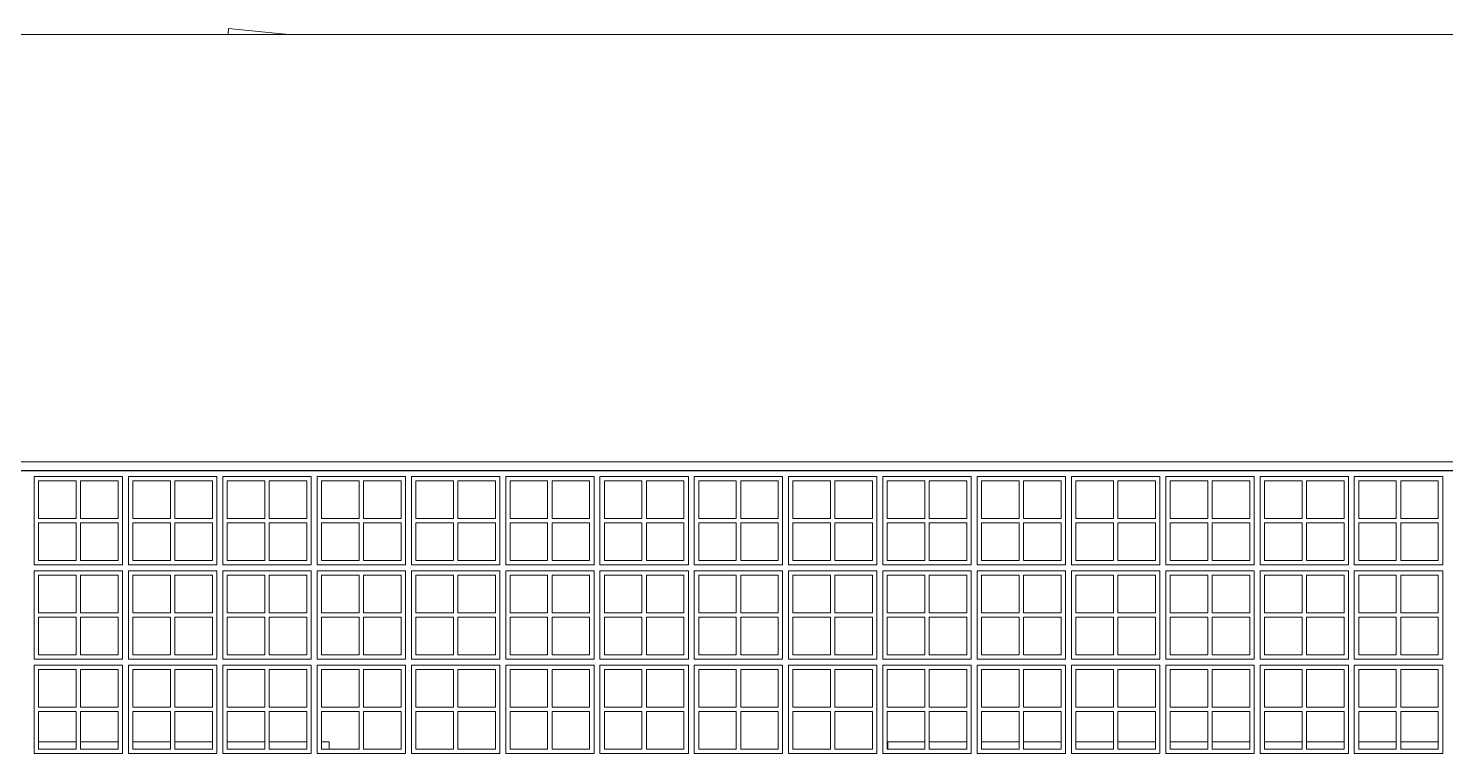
# Model space of a CAD drawing. Header units: metres. Extents: x -67.2 to -32.8, y -0.2 to 5.
# Drawn here: x -47.695 to -42.885, y 2.26 to 4.72 of the extents above; entities that cross this region are included whole.
import ezdxf

# ---------------------------------------------------------------- set-up
doc = ezdxf.new("R2010")
doc.units = ezdxf.units.M
doc.header["$MEASUREMENT"] = 0
for name, color, linetype, lineweight in [('Janelas Archicad_Caneta_No__241', 7, 'Continuous', 13), ('Janelas Archicad_Caneta_No__3', 7, 'Continuous', 25), ('Janelas Archicad_Caneta_No__43', 44, 'Continuous', 0), ('PAREDE CONSTRUIR_Caneta_No__241', 7, 'Continuous', 13)]:
    doc.layers.add(name, color=color, linetype=linetype, lineweight=lineweight)
doc.layers.add('LAJES.EST_Caneta_No__16', color=7, linetype='Continuous', lineweight=0, true_color=0xc9c9c9)

msp = doc.modelspace()

# ---------------------------------------------------------------- linework, layer by layer
at = {"layer": 'Janelas Archicad_Caneta_No__241', "color": 7, "linetype": 'Continuous', "lineweight": 13}
for p, q in [((-47.6601, 2.3), (-47.5326, 2.3)), ((-47.5176, 2.3), (-47.3901, 2.3)), ((-47.3401, 2.3), (-47.2126, 2.3)), ((-47.1976, 2.3), (-47.0701, 2.3)), ((-47.0201, 2.3), (-46.8926, 2.3)), ((-46.8776, 2.3), (-46.7501, 2.3)), ((-46.7001, 2.3), (-46.6742, 2.3)), ((-46.6742, 2.3), (-46.6742, 2.275)), ((-44.7783, 2.275), (-44.7783, 2.3)), ((-44.7783, 2.3), (-44.6526, 2.3)), ((-44.6376, 2.3), (-44.5101, 2.3)), ((-44.4601, 2.3), (-44.3326, 2.3)), ((-44.3176, 2.3), (-44.1901, 2.3)), ((-44.1401, 2.3), (-44.0126, 2.3)), ((-43.9976, 2.3), (-43.8701, 2.3)), ((-43.8201, 2.3), (-43.6926, 2.3)), ((-43.6776, 2.3), (-43.5501, 2.3)), ((-43.5001, 2.3), (-43.3726, 2.3)), ((-43.3576, 2.3), (-43.2301, 2.3)), ((-43.1801, 2.3), (-43.0526, 2.3)), ((-43.0376, 2.3), (-42.9101, 2.3))]:
    msp.add_line(p, q, dxfattribs=at)
at = {"layer": 'Janelas Archicad_Caneta_No__3', "color": 7, "linetype": 'Continuous', "lineweight": 25}
msp.add_line((-52.4951, 3.22), (-39.6751, 3.22), dxfattribs=at)
at = {"layer": 'Janelas Archicad_Caneta_No__43', "color": 44, "linetype": 'Continuous', "lineweight": 0}
for p, q in [((-47.6751, 2.9), (-47.6751, 3.2)), ((-47.6751, 3.2), (-47.3751, 3.2)), ((-47.5326, 3.185), (-47.6601, 3.185)), ((-47.6601, 3.185), (-47.6601, 3.0575)), ((-47.5326, 3.0575), (-47.5326, 3.185)), ((-47.3901, 3.185), (-47.5176, 3.185)), ((-47.5176, 3.185), (-47.5176, 3.0575)), ((-47.3901, 3.0575), (-47.3901, 3.185)), ((-47.3751, 3.2), (-47.3751, 2.9)), ((-47.3551, 2.9), (-47.3551, 3.2)), ((-47.3551, 3.2), (-47.0551, 3.2)), ((-47.2126, 3.185), (-47.3401, 3.185)), ((-47.3401, 3.185), (-47.3401, 3.0575)), ((-47.2126, 3.0575), (-47.2126, 3.185)), ((-47.0701, 3.185), (-47.1976, 3.185)), ((-47.1976, 3.185), (-47.1976, 3.0575)), ((-47.0701, 3.0575), (-47.0701, 3.185)), ((-47.0551, 3.2), (-47.0551, 2.9)), ((-47.0351, 2.9), (-47.0351, 3.2)), ((-47.0351, 3.2), (-46.7351, 3.2)), ((-46.8926, 3.185), (-47.0201, 3.185)), ((-47.0201, 3.185), (-47.0201, 3.0575)), ((-46.8926, 3.0575), (-46.8926, 3.185)), ((-46.7501, 3.185), (-46.8776, 3.185)), ((-46.8776, 3.185), (-46.8776, 3.0575)), ((-46.7501, 3.0575), (-46.7501, 3.185)), ((-46.7351, 3.2), (-46.7351, 2.9)), ((-46.7151, 2.9), (-46.7151, 3.2)), ((-46.7151, 3.2), (-46.4151, 3.2)), ((-46.5726, 3.185), (-46.7001, 3.185)), ((-46.7001, 3.185), (-46.7001, 3.0575)), ((-46.5726, 3.0575), (-46.5726, 3.185)), ((-46.4301, 3.185), (-46.5576, 3.185)), ((-46.5576, 3.185), (-46.5576, 3.0575)), ((-46.4301, 3.0575), (-46.4301, 3.185)), ((-46.4151, 3.2), (-46.4151, 2.9)), ((-46.3951, 2.9), (-46.3951, 3.2)), ((-46.3951, 3.2), (-46.0951, 3.2)), ((-46.2526, 3.185), (-46.3801, 3.185)), ((-46.3801, 3.185), (-46.3801, 3.0575)), ((-46.2526, 3.0575), (-46.2526, 3.185)), ((-46.1101, 3.185), (-46.2376, 3.185)), ((-46.2376, 3.185), (-46.2376, 3.0575)), ((-46.1101, 3.0575), (-46.1101, 3.185)), ((-46.0951, 3.2), (-46.0951, 2.9)), ((-46.0751, 2.9), (-46.0751, 3.2)), ((-46.0751, 3.2), (-45.7751, 3.2)), ((-45.9326, 3.185), (-46.0601, 3.185)), ((-46.0601, 3.185), (-46.0601, 3.0575)), ((-45.9326, 3.0575), (-45.9326, 3.185)), ((-45.7901, 3.185), (-45.9176, 3.185)), ((-45.9176, 3.185), (-45.9176, 3.0575)), ((-45.7901, 3.0575), (-45.7901, 3.185)), ((-45.7751, 3.2), (-45.7751, 2.9)), ((-45.7551, 2.9), (-45.7551, 3.2)), ((-45.7551, 3.2), (-45.4551, 3.2)), ((-45.6126, 3.185), (-45.7401, 3.185)), ((-45.7401, 3.185), (-45.7401, 3.0575)), ((-45.6126, 3.0575), (-45.6126, 3.185)), ((-45.4701, 3.185), (-45.5976, 3.185)), ((-45.5976, 3.185), (-45.5976, 3.0575)), ((-45.4701, 3.0575), (-45.4701, 3.185)), ((-45.4551, 3.2), (-45.4551, 2.9)), ((-45.4351, 2.9), (-45.4351, 3.2)), ((-45.4351, 3.2), (-45.1351, 3.2)), ((-45.2926, 3.185), (-45.4201, 3.185)), ((-45.4201, 3.185), (-45.4201, 3.0575)), ((-45.2926, 3.0575), (-45.2926, 3.185)), ((-45.1501, 3.185), (-45.2776, 3.185)), ((-45.2776, 3.185), (-45.2776, 3.0575)), ((-45.1501, 3.0575), (-45.1501, 3.185)), ((-45.1351, 3.2), (-45.1351, 2.9)), ((-45.1151, 2.9), (-45.1151, 3.2)), ((-45.1151, 3.2), (-44.8151, 3.2)), ((-44.9726, 3.185), (-45.1001, 3.185)), ((-45.1001, 3.185), (-45.1001, 3.0575)), ((-44.9726, 3.0575), (-44.9726, 3.185)), ((-44.8301, 3.185), (-44.9576, 3.185)), ((-44.9576, 3.185), (-44.9576, 3.0575)), ((-44.8301, 3.0575), (-44.8301, 3.185)), ((-44.8151, 3.2), (-44.8151, 2.9)), ((-44.7951, 2.9), (-44.7951, 3.2)), ((-44.7951, 3.2), (-44.4951, 3.2)), ((-44.6526, 3.185), (-44.7801, 3.185)), ((-44.7801, 3.185), (-44.7801, 3.0575)), ((-44.6526, 3.0575), (-44.6526, 3.185)), ((-44.5101, 3.185), (-44.6376, 3.185)), ((-44.6376, 3.185), (-44.6376, 3.0575)), ((-44.5101, 3.0575), (-44.5101, 3.185)), ((-44.4951, 3.2), (-44.4951, 2.9)), ((-44.4751, 2.9), (-44.4751, 3.2)), ((-44.4751, 3.2), (-44.1751, 3.2)), ((-44.3326, 3.185), (-44.4601, 3.185)), ((-44.4601, 3.185), (-44.4601, 3.0575)), ((-44.3326, 3.0575), (-44.3326, 3.185)), ((-44.1901, 3.185), (-44.3176, 3.185)), ((-44.3176, 3.185), (-44.3176, 3.0575)), ((-44.1901, 3.0575), (-44.1901, 3.185)), ((-44.1751, 3.2), (-44.1751, 2.9)), ((-44.1551, 2.9), (-44.1551, 3.2)), ((-44.1551, 3.2), (-43.8551, 3.2)), ((-44.0126, 3.185), (-44.1401, 3.185)), ((-44.1401, 3.185), (-44.1401, 3.0575)), ((-44.0126, 3.0575), (-44.0126, 3.185)), ((-43.8701, 3.185), (-43.9976, 3.185)), ((-43.9976, 3.185), (-43.9976, 3.0575)), ((-43.8701, 3.0575), (-43.8701, 3.185)), ((-43.8551, 3.2), (-43.8551, 2.9)), ((-43.8351, 2.9), (-43.8351, 3.2)), ((-43.8351, 3.2), (-43.5351, 3.2)), ((-43.6926, 3.185), (-43.8201, 3.185)), ((-43.8201, 3.185), (-43.8201, 3.0575)), ((-43.6926, 3.0575), (-43.6926, 3.185)), ((-43.5501, 3.185), (-43.6776, 3.185)), ((-43.6776, 3.185), (-43.6776, 3.0575)), ((-43.5501, 3.0575), (-43.5501, 3.185)), ((-43.5351, 3.2), (-43.5351, 2.9)), ((-43.5151, 2.9), (-43.5151, 3.2)), ((-43.5151, 3.2), (-43.2151, 3.2)), ((-43.3726, 3.185), (-43.5001, 3.185)), ((-43.5001, 3.185), (-43.5001, 3.0575)), ((-43.3726, 3.0575), (-43.3726, 3.185)), ((-43.2301, 3.185), (-43.3576, 3.185)), ((-43.3576, 3.185), (-43.3576, 3.0575)), ((-43.2301, 3.0575), (-43.2301, 3.185)), ((-43.2151, 3.2), (-43.2151, 2.9)), ((-43.1951, 2.9), (-43.1951, 3.2)), ((-43.1951, 3.2), (-42.8951, 3.2)), ((-43.0526, 3.185), (-43.1801, 3.185)), ((-43.1801, 3.185), (-43.1801, 3.0575)), ((-43.0526, 3.0575), (-43.0526, 3.185)), ((-42.9101, 3.185), (-43.0376, 3.185)), ((-43.0376, 3.185), (-43.0376, 3.0575)), ((-42.9101, 3.0575), (-42.9101, 3.185)), ((-42.8951, 3.2), (-42.8951, 2.9)), ((-47.6601, 3.0575), (-47.5326, 3.0575)), ((-47.5326, 3.0425), (-47.6601, 3.0425)), ((-47.6601, 3.0425), (-47.6601, 2.915)), ((-47.5326, 2.915), (-47.5326, 3.0425)), ((-47.5176, 3.0575), (-47.3901, 3.0575)), ((-47.3901, 3.0425), (-47.5176, 3.0425)), ((-47.5176, 3.0425), (-47.5176, 2.915)), ((-47.3901, 2.915), (-47.3901, 3.0425)), ((-47.3401, 3.0575), (-47.2126, 3.0575)), ((-47.2126, 3.0425), (-47.3401, 3.0425)), ((-47.3401, 3.0425), (-47.3401, 2.915)), ((-47.2126, 2.915), (-47.2126, 3.0425)), ((-47.1976, 3.0575), (-47.0701, 3.0575)), ((-47.0701, 3.0425), (-47.1976, 3.0425)), ((-47.1976, 3.0425), (-47.1976, 2.915)), ((-47.0701, 2.915), (-47.0701, 3.0425)), ((-47.0201, 3.0575), (-46.8926, 3.0575)), ((-46.8926, 3.0425), (-47.0201, 3.0425)), ((-47.0201, 3.0425), (-47.0201, 2.915)), ((-46.8926, 2.915), (-46.8926, 3.0425)), ((-46.8776, 3.0575), (-46.7501, 3.0575)), ((-46.7501, 3.0425), (-46.8776, 3.0425)), ((-46.8776, 3.0425), (-46.8776, 2.915)), ((-46.7501, 2.915), (-46.7501, 3.0425)), ((-46.7001, 3.0575), (-46.5726, 3.0575)), ((-46.5726, 3.0425), (-46.7001, 3.0425)), ((-46.7001, 3.0425), (-46.7001, 2.915)), ((-46.5726, 2.915), (-46.5726, 3.0425)), ((-46.5576, 3.0575), (-46.4301, 3.0575)), ((-46.4301, 3.0425), (-46.5576, 3.0425)), ((-46.5576, 3.0425), (-46.5576, 2.915)), ((-46.4301, 2.915), (-46.4301, 3.0425)), ((-46.3801, 3.0575), (-46.2526, 3.0575)), ((-46.2526, 3.0425), (-46.3801, 3.0425)), ((-46.3801, 3.0425), (-46.3801, 2.915)), ((-46.2526, 2.915), (-46.2526, 3.0425)), ((-46.2376, 3.0575), (-46.1101, 3.0575)), ((-46.1101, 3.0425), (-46.2376, 3.0425)), ((-46.2376, 3.0425), (-46.2376, 2.915)), ((-46.1101, 2.915), (-46.1101, 3.0425)), ((-46.0601, 3.0575), (-45.9326, 3.0575)), ((-45.9326, 3.0425), (-46.0601, 3.0425)), ((-46.0601, 3.0425), (-46.0601, 2.915)), ((-45.9326, 2.915), (-45.9326, 3.0425)), ((-45.9176, 3.0575), (-45.7901, 3.0575)), ((-45.7901, 3.0425), (-45.9176, 3.0425)), ((-45.9176, 3.0425), (-45.9176, 2.915)), ((-45.7901, 2.915), (-45.7901, 3.0425)), ((-45.7401, 3.0575), (-45.6126, 3.0575)), ((-45.6126, 3.0425), (-45.7401, 3.0425)), ((-45.7401, 3.0425), (-45.7401, 2.915)), ((-45.6126, 2.915), (-45.6126, 3.0425)), ((-45.5976, 3.0575), (-45.4701, 3.0575)), ((-45.4701, 3.0425), (-45.5976, 3.0425)), ((-45.5976, 3.0425), (-45.5976, 2.915)), ((-45.4701, 2.915), (-45.4701, 3.0425)), ((-45.4201, 3.0575), (-45.2926, 3.0575)), ((-45.2926, 3.0425), (-45.4201, 3.0425)), ((-45.4201, 3.0425), (-45.4201, 2.915)), ((-45.2926, 2.915), (-45.2926, 3.0425)), ((-45.2776, 3.0575), (-45.1501, 3.0575)), ((-45.1501, 3.0425), (-45.2776, 3.0425)), ((-45.2776, 3.0425), (-45.2776, 2.915)), ((-45.1501, 2.915), (-45.1501, 3.0425)), ((-45.1001, 3.0575), (-44.9726, 3.0575)), ((-44.9726, 3.0425), (-45.1001, 3.0425)), ((-45.1001, 3.0425), (-45.1001, 2.915)), ((-44.9726, 2.915), (-44.9726, 3.0425)), ((-44.9576, 3.0575), (-44.8301, 3.0575)), ((-44.8301, 3.0425), (-44.9576, 3.0425)), ((-44.9576, 3.0425), (-44.9576, 2.915)), ((-44.8301, 2.915), (-44.8301, 3.0425)), ((-44.7801, 3.0575), (-44.6526, 3.0575)), ((-44.6526, 3.0425), (-44.7801, 3.0425)), ((-44.7801, 3.0425), (-44.7801, 2.915)), ((-44.6526, 2.915), (-44.6526, 3.0425)), ((-44.6376, 3.0575), (-44.5101, 3.0575)), ((-44.5101, 3.0425), (-44.6376, 3.0425)), ((-44.6376, 3.0425), (-44.6376, 2.915)), ((-44.5101, 2.915), (-44.5101, 3.0425)), ((-44.4601, 3.0575), (-44.3326, 3.0575)), ((-44.3326, 3.0425), (-44.4601, 3.0425)), ((-44.4601, 3.0425), (-44.4601, 2.915)), ((-44.3326, 2.915), (-44.3326, 3.0425)), ((-44.3176, 3.0575), (-44.1901, 3.0575)), ((-44.1901, 3.0425), (-44.3176, 3.0425)), ((-44.3176, 3.0425), (-44.3176, 2.915)), ((-44.1901, 2.915), (-44.1901, 3.0425)), ((-44.1401, 3.0575), (-44.0126, 3.0575)), ((-44.0126, 3.0425), (-44.1401, 3.0425)), ((-44.1401, 3.0425), (-44.1401, 2.915)), ((-44.0126, 2.915), (-44.0126, 3.0425)), ((-43.9976, 3.0575), (-43.8701, 3.0575)), ((-43.8701, 3.0425), (-43.9976, 3.0425)), ((-43.9976, 3.0425), (-43.9976, 2.915)), ((-43.8701, 2.915), (-43.8701, 3.0425)), ((-43.8201, 3.0575), (-43.6926, 3.0575)), ((-43.6926, 3.0425), (-43.8201, 3.0425)), ((-43.8201, 3.0425), (-43.8201, 2.915)), ((-43.6926, 2.915), (-43.6926, 3.0425)), ((-43.6776, 3.0575), (-43.5501, 3.0575)), ((-43.5501, 3.0425), (-43.6776, 3.0425)), ((-43.6776, 3.0425), (-43.6776, 2.915)), ((-43.5501, 2.915), (-43.5501, 3.0425)), ((-43.5001, 3.0575), (-43.3726, 3.0575)), ((-43.3726, 3.0425), (-43.5001, 3.0425)), ((-43.5001, 3.0425), (-43.5001, 2.915)), ((-43.3726, 2.915), (-43.3726, 3.0425)), ((-43.3576, 3.0575), (-43.2301, 3.0575)), ((-43.2301, 3.0425), (-43.3576, 3.0425)), ((-43.3576, 3.0425), (-43.3576, 2.915)), ((-43.2301, 2.915), (-43.2301, 3.0425)), ((-43.1801, 3.0575), (-43.0526, 3.0575)), ((-43.0526, 3.0425), (-43.1801, 3.0425)), ((-43.1801, 3.0425), (-43.1801, 2.915)), ((-43.0526, 2.915), (-43.0526, 3.0425)), ((-43.0376, 3.0575), (-42.9101, 3.0575)), ((-42.9101, 3.0425), (-43.0376, 3.0425)), ((-43.0376, 3.0425), (-43.0376, 2.915)), ((-42.9101, 2.915), (-42.9101, 3.0425)), ((-47.3751, 2.9), (-47.6751, 2.9)), ((-47.6601, 2.915), (-47.5326, 2.915)), ((-47.5176, 2.915), (-47.3901, 2.915)), ((-47.0551, 2.9), (-47.3551, 2.9)), ((-47.3401, 2.915), (-47.2126, 2.915)), ((-47.1976, 2.915), (-47.0701, 2.915)), ((-46.7351, 2.9), (-47.0351, 2.9)), ((-47.0201, 2.915), (-46.8926, 2.915)), ((-46.8776, 2.915), (-46.7501, 2.915)), ((-46.4151, 2.9), (-46.7151, 2.9)), ((-46.7001, 2.915), (-46.5726, 2.915)), ((-46.5576, 2.915), (-46.4301, 2.915)), ((-46.0951, 2.9), (-46.3951, 2.9)), ((-46.3801, 2.915), (-46.2526, 2.915)), ((-46.2376, 2.915), (-46.1101, 2.915)), ((-45.7751, 2.9), (-46.0751, 2.9)), ((-46.0601, 2.915), (-45.9326, 2.915)), ((-45.9176, 2.915), (-45.7901, 2.915)), ((-45.4551, 2.9), (-45.7551, 2.9)), ((-45.7401, 2.915), (-45.6126, 2.915)), ((-45.5976, 2.915), (-45.4701, 2.915)), ((-45.1351, 2.9), (-45.4351, 2.9)), ((-45.4201, 2.915), (-45.2926, 2.915)), ((-45.2776, 2.915), (-45.1501, 2.915)), ((-44.8151, 2.9), (-45.1151, 2.9)), ((-45.1001, 2.915), (-44.9726, 2.915)), ((-44.9576, 2.915), (-44.8301, 2.915)), ((-44.4951, 2.9), (-44.7951, 2.9)), ((-44.7801, 2.915), (-44.6526, 2.915)), ((-44.6376, 2.915), (-44.5101, 2.915)), ((-44.1751, 2.9), (-44.4751, 2.9)), ((-44.4601, 2.915), (-44.3326, 2.915)), ((-44.3176, 2.915), (-44.1901, 2.915)), ((-43.8551, 2.9), (-44.1551, 2.9)), ((-44.1401, 2.915), (-44.0126, 2.915)), ((-43.9976, 2.915), (-43.8701, 2.915)), ((-43.5351, 2.9), (-43.8351, 2.9)), ((-43.8201, 2.915), (-43.6926, 2.915)), ((-43.6776, 2.915), (-43.5501, 2.915)), ((-43.2151, 2.9), (-43.5151, 2.9)), ((-43.5001, 2.915), (-43.3726, 2.915)), ((-43.3576, 2.915), (-43.2301, 2.915)), ((-42.8951, 2.9), (-43.1951, 2.9)), ((-43.1801, 2.915), (-43.0526, 2.915)), ((-43.0376, 2.915), (-42.9101, 2.915)), ((-47.6751, 2.58), (-47.6751, 2.88)), ((-47.6751, 2.88), (-47.3751, 2.88)), ((-47.5326, 2.865), (-47.6601, 2.865)), ((-47.6601, 2.865), (-47.6601, 2.7375)), ((-47.5326, 2.7375), (-47.5326, 2.865)), ((-47.3901, 2.865), (-47.5176, 2.865)), ((-47.5176, 2.865), (-47.5176, 2.7375)), ((-47.3901, 2.7375), (-47.3901, 2.865)), ((-47.3751, 2.88), (-47.3751, 2.58)), ((-47.3551, 2.58), (-47.3551, 2.88)), ((-47.3551, 2.88), (-47.0551, 2.88)), ((-47.2126, 2.865), (-47.3401, 2.865)), ((-47.3401, 2.865), (-47.3401, 2.7375)), ((-47.2126, 2.7375), (-47.2126, 2.865)), ((-47.0701, 2.865), (-47.1976, 2.865)), ((-47.1976, 2.865), (-47.1976, 2.7375)), ((-47.0701, 2.7375), (-47.0701, 2.865)), ((-47.0551, 2.88), (-47.0551, 2.58)), ((-47.0351, 2.58), (-47.0351, 2.88)), ((-47.0351, 2.88), (-46.7351, 2.88)), ((-46.8926, 2.865), (-47.0201, 2.865)), ((-47.0201, 2.865), (-47.0201, 2.7375)), ((-46.8926, 2.7375), (-46.8926, 2.865)), ((-46.7501, 2.865), (-46.8776, 2.865)), ((-46.8776, 2.865), (-46.8776, 2.7375)), ((-46.7501, 2.7375), (-46.7501, 2.865)), ((-46.7351, 2.88), (-46.7351, 2.58)), ((-46.7151, 2.58), (-46.7151, 2.88)), ((-46.7151, 2.88), (-46.4151, 2.88)), ((-46.5726, 2.865), (-46.7001, 2.865)), ((-46.7001, 2.865), (-46.7001, 2.7375)), ((-46.5726, 2.7375), (-46.5726, 2.865)), ((-46.4301, 2.865), (-46.5576, 2.865)), ((-46.5576, 2.865), (-46.5576, 2.7375)), ((-46.4301, 2.7375), (-46.4301, 2.865)), ((-46.4151, 2.88), (-46.4151, 2.58)), ((-46.3951, 2.58), (-46.3951, 2.88)), ((-46.3951, 2.88), (-46.0951, 2.88)), ((-46.2526, 2.865), (-46.3801, 2.865)), ((-46.3801, 2.865), (-46.3801, 2.7375)), ((-46.2526, 2.7375), (-46.2526, 2.865)), ((-46.1101, 2.865), (-46.2376, 2.865)), ((-46.2376, 2.865), (-46.2376, 2.7375)), ((-46.1101, 2.7375), (-46.1101, 2.865)), ((-46.0951, 2.88), (-46.0951, 2.58)), ((-46.0751, 2.58), (-46.0751, 2.88)), ((-46.0751, 2.88), (-45.7751, 2.88)), ((-45.9326, 2.865), (-46.0601, 2.865)), ((-46.0601, 2.865), (-46.0601, 2.7375)), ((-45.9326, 2.7375), (-45.9326, 2.865)), ((-45.7901, 2.865), (-45.9176, 2.865)), ((-45.9176, 2.865), (-45.9176, 2.7375)), ((-45.7901, 2.7375), (-45.7901, 2.865)), ((-45.7751, 2.88), (-45.7751, 2.58)), ((-45.7551, 2.58), (-45.7551, 2.88)), ((-45.7551, 2.88), (-45.4551, 2.88)), ((-45.6126, 2.865), (-45.7401, 2.865)), ((-45.7401, 2.865), (-45.7401, 2.7375)), ((-45.6126, 2.7375), (-45.6126, 2.865)), ((-45.4701, 2.865), (-45.5976, 2.865)), ((-45.5976, 2.865), (-45.5976, 2.7375)), ((-45.4701, 2.7375), (-45.4701, 2.865)), ((-45.4551, 2.88), (-45.4551, 2.58)), ((-45.4351, 2.58), (-45.4351, 2.88)), ((-45.4351, 2.88), (-45.1351, 2.88)), ((-45.2926, 2.865), (-45.4201, 2.865)), ((-45.4201, 2.865), (-45.4201, 2.7375)), ((-45.2926, 2.7375), (-45.2926, 2.865)), ((-45.1501, 2.865), (-45.2776, 2.865)), ((-45.2776, 2.865), (-45.2776, 2.7375)), ((-45.1501, 2.7375), (-45.1501, 2.865)), ((-45.1351, 2.88), (-45.1351, 2.58)), ((-45.1151, 2.58), (-45.1151, 2.88)), ((-45.1151, 2.88), (-44.8151, 2.88)), ((-44.9726, 2.865), (-45.1001, 2.865)), ((-45.1001, 2.865), (-45.1001, 2.7375)), ((-44.9726, 2.7375), (-44.9726, 2.865)), ((-44.8301, 2.865), (-44.9576, 2.865)), ((-44.9576, 2.865), (-44.9576, 2.7375)), ((-44.8301, 2.7375), (-44.8301, 2.865)), ((-44.8151, 2.88), (-44.8151, 2.58)), ((-44.7951, 2.58), (-44.7951, 2.88)), ((-44.7951, 2.88), (-44.4951, 2.88)), ((-44.6526, 2.865), (-44.7801, 2.865)), ((-44.7801, 2.865), (-44.7801, 2.7375)), ((-44.6526, 2.7375), (-44.6526, 2.865)), ((-44.5101, 2.865), (-44.6376, 2.865)), ((-44.6376, 2.865), (-44.6376, 2.7375)), ((-44.5101, 2.7375), (-44.5101, 2.865)), ((-44.4951, 2.88), (-44.4951, 2.58)), ((-44.4751, 2.58), (-44.4751, 2.88)), ((-44.4751, 2.88), (-44.1751, 2.88)), ((-44.3326, 2.865), (-44.4601, 2.865)), ((-44.4601, 2.865), (-44.4601, 2.7375)), ((-44.3326, 2.7375), (-44.3326, 2.865)), ((-44.1901, 2.865), (-44.3176, 2.865)), ((-44.3176, 2.865), (-44.3176, 2.7375)), ((-44.1901, 2.7375), (-44.1901, 2.865)), ((-44.1751, 2.88), (-44.1751, 2.58)), ((-44.1551, 2.58), (-44.1551, 2.88)), ((-44.1551, 2.88), (-43.8551, 2.88)), ((-44.0126, 2.865), (-44.1401, 2.865)), ((-44.1401, 2.865), (-44.1401, 2.7375)), ((-44.0126, 2.7375), (-44.0126, 2.865)), ((-43.8701, 2.865), (-43.9976, 2.865)), ((-43.9976, 2.865), (-43.9976, 2.7375)), ((-43.8701, 2.7375), (-43.8701, 2.865)), ((-43.8551, 2.88), (-43.8551, 2.58)), ((-43.8351, 2.58), (-43.8351, 2.88)), ((-43.8351, 2.88), (-43.5351, 2.88)), ((-43.6926, 2.865), (-43.8201, 2.865)), ((-43.8201, 2.865), (-43.8201, 2.7375)), ((-43.6926, 2.7375), (-43.6926, 2.865)), ((-43.5501, 2.865), (-43.6776, 2.865)), ((-43.6776, 2.865), (-43.6776, 2.7375)), ((-43.5501, 2.7375), (-43.5501, 2.865)), ((-43.5351, 2.88), (-43.5351, 2.58)), ((-43.5151, 2.58), (-43.5151, 2.88)), ((-43.5151, 2.88), (-43.2151, 2.88)), ((-43.3726, 2.865), (-43.5001, 2.865)), ((-43.5001, 2.865), (-43.5001, 2.7375)), ((-43.3726, 2.7375), (-43.3726, 2.865)), ((-43.2301, 2.865), (-43.3576, 2.865)), ((-43.3576, 2.865), (-43.3576, 2.7375)), ((-43.2301, 2.7375), (-43.2301, 2.865)), ((-43.2151, 2.88), (-43.2151, 2.58)), ((-43.1951, 2.58), (-43.1951, 2.88)), ((-43.1951, 2.88), (-42.8951, 2.88)), ((-43.0526, 2.865), (-43.1801, 2.865)), ((-43.1801, 2.865), (-43.1801, 2.7375)), ((-43.0526, 2.7375), (-43.0526, 2.865)), ((-42.9101, 2.865), (-43.0376, 2.865)), ((-43.0376, 2.865), (-43.0376, 2.7375)), ((-42.9101, 2.7375), (-42.9101, 2.865)), ((-42.8951, 2.88), (-42.8951, 2.58)), ((-47.6601, 2.7375), (-47.5326, 2.7375)), ((-47.5326, 2.7225), (-47.6601, 2.7225)), ((-47.6601, 2.7225), (-47.6601, 2.595)), ((-47.5326, 2.595), (-47.5326, 2.7225)), ((-47.5176, 2.7375), (-47.3901, 2.7375)), ((-47.3901, 2.7225), (-47.5176, 2.7225)), ((-47.5176, 2.7225), (-47.5176, 2.595)), ((-47.3901, 2.595), (-47.3901, 2.7225)), ((-47.3401, 2.7375), (-47.2126, 2.7375)), ((-47.2126, 2.7225), (-47.3401, 2.7225)), ((-47.3401, 2.7225), (-47.3401, 2.595)), ((-47.2126, 2.595), (-47.2126, 2.7225)), ((-47.1976, 2.7375), (-47.0701, 2.7375)), ((-47.0701, 2.7225), (-47.1976, 2.7225)), ((-47.1976, 2.7225), (-47.1976, 2.595)), ((-47.0701, 2.595), (-47.0701, 2.7225)), ((-47.0201, 2.7375), (-46.8926, 2.7375)), ((-46.8926, 2.7225), (-47.0201, 2.7225)), ((-47.0201, 2.7225), (-47.0201, 2.595)), ((-46.8926, 2.595), (-46.8926, 2.7225)), ((-46.8776, 2.7375), (-46.7501, 2.7375)), ((-46.7501, 2.7225), (-46.8776, 2.7225)), ((-46.8776, 2.7225), (-46.8776, 2.595)), ((-46.7501, 2.595), (-46.7501, 2.7225)), ((-46.7001, 2.7375), (-46.5726, 2.7375)), ((-46.5726, 2.7225), (-46.7001, 2.7225)), ((-46.7001, 2.7225), (-46.7001, 2.595)), ((-46.5726, 2.595), (-46.5726, 2.7225)), ((-46.5576, 2.7375), (-46.4301, 2.7375)), ((-46.4301, 2.7225), (-46.5576, 2.7225)), ((-46.5576, 2.7225), (-46.5576, 2.595)), ((-46.4301, 2.595), (-46.4301, 2.7225)), ((-46.3801, 2.7375), (-46.2526, 2.7375)), ((-46.2526, 2.7225), (-46.3801, 2.7225)), ((-46.3801, 2.7225), (-46.3801, 2.595)), ((-46.2526, 2.595), (-46.2526, 2.7225)), ((-46.2376, 2.7375), (-46.1101, 2.7375)), ((-46.1101, 2.7225), (-46.2376, 2.7225)), ((-46.2376, 2.7225), (-46.2376, 2.595)), ((-46.1101, 2.595), (-46.1101, 2.7225)), ((-46.0601, 2.7375), (-45.9326, 2.7375)), ((-45.9326, 2.7225), (-46.0601, 2.7225)), ((-46.0601, 2.7225), (-46.0601, 2.595)), ((-45.9326, 2.595), (-45.9326, 2.7225)), ((-45.9176, 2.7375), (-45.7901, 2.7375)), ((-45.7901, 2.7225), (-45.9176, 2.7225)), ((-45.9176, 2.7225), (-45.9176, 2.595)), ((-45.7901, 2.595), (-45.7901, 2.7225)), ((-45.7401, 2.7375), (-45.6126, 2.7375)), ((-45.6126, 2.7225), (-45.7401, 2.7225)), ((-45.7401, 2.7225), (-45.7401, 2.595)), ((-45.6126, 2.595), (-45.6126, 2.7225)), ((-45.5976, 2.7375), (-45.4701, 2.7375)), ((-45.4701, 2.7225), (-45.5976, 2.7225)), ((-45.5976, 2.7225), (-45.5976, 2.595)), ((-45.4701, 2.595), (-45.4701, 2.7225)), ((-45.4201, 2.7375), (-45.2926, 2.7375)), ((-45.2926, 2.7225), (-45.4201, 2.7225)), ((-45.4201, 2.7225), (-45.4201, 2.595)), ((-45.2926, 2.595), (-45.2926, 2.7225)), ((-45.2776, 2.7375), (-45.1501, 2.7375)), ((-45.1501, 2.7225), (-45.2776, 2.7225)), ((-45.2776, 2.7225), (-45.2776, 2.595)), ((-45.1501, 2.595), (-45.1501, 2.7225)), ((-45.1001, 2.7375), (-44.9726, 2.7375)), ((-44.9726, 2.7225), (-45.1001, 2.7225)), ((-45.1001, 2.7225), (-45.1001, 2.595)), ((-44.9726, 2.595), (-44.9726, 2.7225)), ((-44.9576, 2.7375), (-44.8301, 2.7375)), ((-44.8301, 2.7225), (-44.9576, 2.7225)), ((-44.9576, 2.7225), (-44.9576, 2.595)), ((-44.8301, 2.595), (-44.8301, 2.7225)), ((-44.7801, 2.7375), (-44.6526, 2.7375)), ((-44.6526, 2.7225), (-44.7801, 2.7225)), ((-44.7801, 2.7225), (-44.7801, 2.595)), ((-44.6526, 2.595), (-44.6526, 2.7225)), ((-44.6376, 2.7375), (-44.5101, 2.7375)), ((-44.5101, 2.7225), (-44.6376, 2.7225)), ((-44.6376, 2.7225), (-44.6376, 2.595)), ((-44.5101, 2.595), (-44.5101, 2.7225)), ((-44.4601, 2.7375), (-44.3326, 2.7375)), ((-44.3326, 2.7225), (-44.4601, 2.7225)), ((-44.4601, 2.7225), (-44.4601, 2.595)), ((-44.3326, 2.595), (-44.3326, 2.7225)), ((-44.3176, 2.7375), (-44.1901, 2.7375)), ((-44.1901, 2.7225), (-44.3176, 2.7225)), ((-44.3176, 2.7225), (-44.3176, 2.595)), ((-44.1901, 2.595), (-44.1901, 2.7225)), ((-44.1401, 2.7375), (-44.0126, 2.7375)), ((-44.0126, 2.7225), (-44.1401, 2.7225)), ((-44.1401, 2.7225), (-44.1401, 2.595)), ((-44.0126, 2.595), (-44.0126, 2.7225)), ((-43.9976, 2.7375), (-43.8701, 2.7375)), ((-43.8701, 2.7225), (-43.9976, 2.7225)), ((-43.9976, 2.7225), (-43.9976, 2.595)), ((-43.8701, 2.595), (-43.8701, 2.7225)), ((-43.8201, 2.7375), (-43.6926, 2.7375)), ((-43.6926, 2.7225), (-43.8201, 2.7225)), ((-43.8201, 2.7225), (-43.8201, 2.595)), ((-43.6926, 2.595), (-43.6926, 2.7225)), ((-43.6776, 2.7375), (-43.5501, 2.7375)), ((-43.5501, 2.7225), (-43.6776, 2.7225)), ((-43.6776, 2.7225), (-43.6776, 2.595)), ((-43.5501, 2.595), (-43.5501, 2.7225)), ((-43.5001, 2.7375), (-43.3726, 2.7375)), ((-43.3726, 2.7225), (-43.5001, 2.7225)), ((-43.5001, 2.7225), (-43.5001, 2.595)), ((-43.3726, 2.595), (-43.3726, 2.7225)), ((-43.3576, 2.7375), (-43.2301, 2.7375)), ((-43.2301, 2.7225), (-43.3576, 2.7225)), ((-43.3576, 2.7225), (-43.3576, 2.595)), ((-43.2301, 2.595), (-43.2301, 2.7225)), ((-43.1801, 2.7375), (-43.0526, 2.7375)), ((-43.0526, 2.7225), (-43.1801, 2.7225)), ((-43.1801, 2.7225), (-43.1801, 2.595)), ((-43.0526, 2.595), (-43.0526, 2.7225)), ((-43.0376, 2.7375), (-42.9101, 2.7375)), ((-42.9101, 2.7225), (-43.0376, 2.7225)), ((-43.0376, 2.7225), (-43.0376, 2.595)), ((-42.9101, 2.595), (-42.9101, 2.7225)), ((-47.3751, 2.58), (-47.6751, 2.58)), ((-47.6751, 2.26), (-47.6751, 2.56)), ((-47.6751, 2.56), (-47.3751, 2.56)), ((-47.6601, 2.595), (-47.5326, 2.595)), ((-47.5176, 2.595), (-47.3901, 2.595)), ((-47.3751, 2.56), (-47.3751, 2.26)), ((-47.0551, 2.58), (-47.3551, 2.58)), ((-47.3551, 2.26), (-47.3551, 2.56)), ((-47.3551, 2.56), (-47.0551, 2.56)), ((-47.3401, 2.595), (-47.2126, 2.595)), ((-47.1976, 2.595), (-47.0701, 2.595)), ((-47.0551, 2.56), (-47.0551, 2.26)), ((-46.7351, 2.58), (-47.0351, 2.58)), ((-47.0351, 2.26), (-47.0351, 2.56)), ((-47.0351, 2.56), (-46.7351, 2.56)), ((-47.0201, 2.595), (-46.8926, 2.595)), ((-46.8776, 2.595), (-46.7501, 2.595)), ((-46.7351, 2.56), (-46.7351, 2.26)), ((-46.4151, 2.58), (-46.7151, 2.58)), ((-46.7151, 2.26), (-46.7151, 2.56)), ((-46.7151, 2.56), (-46.4151, 2.56)), ((-46.7001, 2.595), (-46.5726, 2.595)), ((-46.5576, 2.595), (-46.4301, 2.595)), ((-46.4151, 2.56), (-46.4151, 2.26)), ((-46.0951, 2.58), (-46.3951, 2.58)), ((-46.3951, 2.26), (-46.3951, 2.56)), ((-46.3951, 2.56), (-46.0951, 2.56)), ((-46.3801, 2.595), (-46.2526, 2.595)), ((-46.2376, 2.595), (-46.1101, 2.595)), ((-46.0951, 2.56), (-46.0951, 2.26)), ((-45.7751, 2.58), (-46.0751, 2.58)), ((-46.0751, 2.26), (-46.0751, 2.56)), ((-46.0751, 2.56), (-45.7751, 2.56)), ((-46.0601, 2.595), (-45.9326, 2.595)), ((-45.9176, 2.595), (-45.7901, 2.595)), ((-45.7751, 2.56), (-45.7751, 2.26)), ((-45.4551, 2.58), (-45.7551, 2.58)), ((-45.7551, 2.26), (-45.7551, 2.56)), ((-45.7551, 2.56), (-45.4551, 2.56)), ((-45.7401, 2.595), (-45.6126, 2.595)), ((-45.5976, 2.595), (-45.4701, 2.595)), ((-45.4551, 2.56), (-45.4551, 2.26)), ((-45.1351, 2.58), (-45.4351, 2.58)), ((-45.4351, 2.26), (-45.4351, 2.56)), ((-45.4351, 2.56), (-45.1351, 2.56)), ((-45.4201, 2.595), (-45.2926, 2.595)), ((-45.2776, 2.595), (-45.1501, 2.595)), ((-45.1351, 2.56), (-45.1351, 2.26)), ((-44.8151, 2.58), (-45.1151, 2.58)), ((-45.1151, 2.26), (-45.1151, 2.56)), ((-45.1151, 2.56), (-44.8151, 2.56)), ((-45.1001, 2.595), (-44.9726, 2.595)), ((-44.9576, 2.595), (-44.8301, 2.595)), ((-44.8151, 2.56), (-44.8151, 2.26)), ((-44.4951, 2.58), (-44.7951, 2.58)), ((-44.7951, 2.26), (-44.7951, 2.56)), ((-44.7951, 2.56), (-44.4951, 2.56)), ((-44.7801, 2.595), (-44.6526, 2.595)), ((-44.6376, 2.595), (-44.5101, 2.595)), ((-44.4951, 2.56), (-44.4951, 2.26)), ((-44.1751, 2.58), (-44.4751, 2.58)), ((-44.4751, 2.26), (-44.4751, 2.56)), ((-44.4751, 2.56), (-44.1751, 2.56)), ((-44.4601, 2.595), (-44.3326, 2.595)), ((-44.3176, 2.595), (-44.1901, 2.595)), ((-44.1751, 2.56), (-44.1751, 2.26)), ((-43.8551, 2.58), (-44.1551, 2.58)), ((-44.1551, 2.26), (-44.1551, 2.56)), ((-44.1551, 2.56), (-43.8551, 2.56)), ((-44.1401, 2.595), (-44.0126, 2.595)), ((-43.9976, 2.595), (-43.8701, 2.595)), ((-43.8551, 2.56), (-43.8551, 2.26)), ((-43.5351, 2.58), (-43.8351, 2.58)), ((-43.8351, 2.26), (-43.8351, 2.56)), ((-43.8351, 2.56), (-43.5351, 2.56)), ((-43.8201, 2.595), (-43.6926, 2.595)), ((-43.6776, 2.595), (-43.5501, 2.595)), ((-43.5351, 2.56), (-43.5351, 2.26)), ((-43.2151, 2.58), (-43.5151, 2.58)), ((-43.5151, 2.26), (-43.5151, 2.56)), ((-43.5151, 2.56), (-43.2151, 2.56)), ((-43.5001, 2.595), (-43.3726, 2.595)), ((-43.3576, 2.595), (-43.2301, 2.595)), ((-43.2151, 2.56), (-43.2151, 2.26)), ((-42.8951, 2.58), (-43.1951, 2.58)), ((-43.1951, 2.26), (-43.1951, 2.56)), ((-43.1951, 2.56), (-42.8951, 2.56)), ((-43.1801, 2.595), (-43.0526, 2.595)), ((-43.0376, 2.595), (-42.9101, 2.595)), ((-42.8951, 2.56), (-42.8951, 2.26)), ((-47.5326, 2.545), (-47.6601, 2.545)), ((-47.6601, 2.545), (-47.6601, 2.4175)), ((-47.5326, 2.4175), (-47.5326, 2.545)), ((-47.3901, 2.545), (-47.5176, 2.545)), ((-47.5176, 2.545), (-47.5176, 2.4175)), ((-47.3901, 2.4175), (-47.3901, 2.545)), ((-47.2126, 2.545), (-47.3401, 2.545)), ((-47.3401, 2.545), (-47.3401, 2.4175)), ((-47.2126, 2.4175), (-47.2126, 2.545)), ((-47.0701, 2.545), (-47.1976, 2.545)), ((-47.1976, 2.545), (-47.1976, 2.4175)), ((-47.0701, 2.4175), (-47.0701, 2.545)), ((-46.8926, 2.545), (-47.0201, 2.545)), ((-47.0201, 2.545), (-47.0201, 2.4175)), ((-46.8926, 2.4175), (-46.8926, 2.545)), ((-46.7501, 2.545), (-46.8776, 2.545)), ((-46.8776, 2.545), (-46.8776, 2.4175)), ((-46.7501, 2.4175), (-46.7501, 2.545)), ((-46.5726, 2.545), (-46.7001, 2.545)), ((-46.7001, 2.545), (-46.7001, 2.4175)), ((-46.5726, 2.4175), (-46.5726, 2.545)), ((-46.4301, 2.545), (-46.5576, 2.545)), ((-46.5576, 2.545), (-46.5576, 2.4175)), ((-46.4301, 2.4175), (-46.4301, 2.545)), ((-46.2526, 2.545), (-46.3801, 2.545)), ((-46.3801, 2.545), (-46.3801, 2.4175)), ((-46.2526, 2.4175), (-46.2526, 2.545)), ((-46.1101, 2.545), (-46.2376, 2.545)), ((-46.2376, 2.545), (-46.2376, 2.4175)), ((-46.1101, 2.4175), (-46.1101, 2.545)), ((-45.9326, 2.545), (-46.0601, 2.545)), ((-46.0601, 2.545), (-46.0601, 2.4175)), ((-45.9326, 2.4175), (-45.9326, 2.545)), ((-45.7901, 2.545), (-45.9176, 2.545)), ((-45.9176, 2.545), (-45.9176, 2.4175)), ((-45.7901, 2.4175), (-45.7901, 2.545)), ((-45.6126, 2.545), (-45.7401, 2.545)), ((-45.7401, 2.545), (-45.7401, 2.4175)), ((-45.6126, 2.4175), (-45.6126, 2.545)), ((-45.4701, 2.545), (-45.5976, 2.545)), ((-45.5976, 2.545), (-45.5976, 2.4175)), ((-45.4701, 2.4175), (-45.4701, 2.545)), ((-45.2926, 2.545), (-45.4201, 2.545)), ((-45.4201, 2.545), (-45.4201, 2.4175)), ((-45.2926, 2.4175), (-45.2926, 2.545)), ((-45.1501, 2.545), (-45.2776, 2.545)), ((-45.2776, 2.545), (-45.2776, 2.4175)), ((-45.1501, 2.4175), (-45.1501, 2.545)), ((-44.9726, 2.545), (-45.1001, 2.545)), ((-45.1001, 2.545), (-45.1001, 2.4175)), ((-44.9726, 2.4175), (-44.9726, 2.545)), ((-44.8301, 2.545), (-44.9576, 2.545)), ((-44.9576, 2.545), (-44.9576, 2.4175)), ((-44.8301, 2.4175), (-44.8301, 2.545)), ((-44.6526, 2.545), (-44.7801, 2.545)), ((-44.7801, 2.545), (-44.7801, 2.4175)), ((-44.6526, 2.4175), (-44.6526, 2.545)), ((-44.5101, 2.545), (-44.6376, 2.545)), ((-44.6376, 2.545), (-44.6376, 2.4175)), ((-44.5101, 2.4175), (-44.5101, 2.545)), ((-44.3326, 2.545), (-44.4601, 2.545)), ((-44.4601, 2.545), (-44.4601, 2.4175)), ((-44.3326, 2.4175), (-44.3326, 2.545)), ((-44.1901, 2.545), (-44.3176, 2.545)), ((-44.3176, 2.545), (-44.3176, 2.4175)), ((-44.1901, 2.4175), (-44.1901, 2.545)), ((-44.0126, 2.545), (-44.1401, 2.545)), ((-44.1401, 2.545), (-44.1401, 2.4175)), ((-44.0126, 2.4175), (-44.0126, 2.545)), ((-43.8701, 2.545), (-43.9976, 2.545)), ((-43.9976, 2.545), (-43.9976, 2.4175)), ((-43.8701, 2.4175), (-43.8701, 2.545)), ((-43.6926, 2.545), (-43.8201, 2.545)), ((-43.8201, 2.545), (-43.8201, 2.4175)), ((-43.6926, 2.4175), (-43.6926, 2.545)), ((-43.5501, 2.545), (-43.6776, 2.545)), ((-43.6776, 2.545), (-43.6776, 2.4175)), ((-43.5501, 2.4175), (-43.5501, 2.545)), ((-43.3726, 2.545), (-43.5001, 2.545)), ((-43.5001, 2.545), (-43.5001, 2.4175)), ((-43.3726, 2.4175), (-43.3726, 2.545)), ((-43.2301, 2.545), (-43.3576, 2.545)), ((-43.3576, 2.545), (-43.3576, 2.4175)), ((-43.2301, 2.4175), (-43.2301, 2.545)), ((-43.0526, 2.545), (-43.1801, 2.545)), ((-43.1801, 2.545), (-43.1801, 2.4175)), ((-43.0526, 2.4175), (-43.0526, 2.545)), ((-42.9101, 2.545), (-43.0376, 2.545)), ((-43.0376, 2.545), (-43.0376, 2.4175)), ((-42.9101, 2.4175), (-42.9101, 2.545)), ((-47.6601, 2.4175), (-47.5326, 2.4175)), ((-47.5176, 2.4175), (-47.3901, 2.4175)), ((-47.3401, 2.4175), (-47.2126, 2.4175)), ((-47.1976, 2.4175), (-47.0701, 2.4175)), ((-47.0201, 2.4175), (-46.8926, 2.4175)), ((-46.8776, 2.4175), (-46.7501, 2.4175)), ((-46.7001, 2.4175), (-46.5726, 2.4175)), ((-46.5576, 2.4175), (-46.4301, 2.4175)), ((-46.3801, 2.4175), (-46.2526, 2.4175)), ((-46.2376, 2.4175), (-46.1101, 2.4175)), ((-46.0601, 2.4175), (-45.9326, 2.4175)), ((-45.9176, 2.4175), (-45.7901, 2.4175)), ((-45.7401, 2.4175), (-45.6126, 2.4175)), ((-45.5976, 2.4175), (-45.4701, 2.4175)), ((-45.4201, 2.4175), (-45.2926, 2.4175)), ((-45.2776, 2.4175), (-45.1501, 2.4175)), ((-45.1001, 2.4175), (-44.9726, 2.4175)), ((-44.9576, 2.4175), (-44.8301, 2.4175)), ((-44.7801, 2.4175), (-44.6526, 2.4175)), ((-44.6376, 2.4175), (-44.5101, 2.4175)), ((-44.4601, 2.4175), (-44.3326, 2.4175)), ((-44.3176, 2.4175), (-44.1901, 2.4175)), ((-44.1401, 2.4175), (-44.0126, 2.4175)), ((-43.9976, 2.4175), (-43.8701, 2.4175)), ((-43.8201, 2.4175), (-43.6926, 2.4175)), ((-43.6776, 2.4175), (-43.5501, 2.4175)), ((-43.5001, 2.4175), (-43.3726, 2.4175)), ((-43.3576, 2.4175), (-43.2301, 2.4175)), ((-43.1801, 2.4175), (-43.0526, 2.4175)), ((-43.0376, 2.4175), (-42.9101, 2.4175)), ((-47.5326, 2.4025), (-47.6601, 2.4025)), ((-47.6601, 2.4025), (-47.6601, 2.275)), ((-47.5326, 2.275), (-47.5326, 2.4025)), ((-47.3901, 2.4025), (-47.5176, 2.4025)), ((-47.5176, 2.4025), (-47.5176, 2.275)), ((-47.3901, 2.275), (-47.3901, 2.4025)), ((-47.2126, 2.4025), (-47.3401, 2.4025)), ((-47.3401, 2.4025), (-47.3401, 2.275)), ((-47.2126, 2.275), (-47.2126, 2.4025)), ((-47.0701, 2.4025), (-47.1976, 2.4025)), ((-47.1976, 2.4025), (-47.1976, 2.275)), ((-47.0701, 2.275), (-47.0701, 2.4025)), ((-46.8926, 2.4025), (-47.0201, 2.4025)), ((-47.0201, 2.4025), (-47.0201, 2.275)), ((-46.8926, 2.275), (-46.8926, 2.4025)), ((-46.7501, 2.4025), (-46.8776, 2.4025)), ((-46.8776, 2.4025), (-46.8776, 2.275)), ((-46.7501, 2.275), (-46.7501, 2.4025)), ((-46.5726, 2.4025), (-46.7001, 2.4025)), ((-46.7001, 2.4025), (-46.7001, 2.275)), ((-46.5726, 2.275), (-46.5726, 2.4025)), ((-46.4301, 2.4025), (-46.5576, 2.4025)), ((-46.5576, 2.4025), (-46.5576, 2.275)), ((-46.4301, 2.275), (-46.4301, 2.4025)), ((-46.2526, 2.4025), (-46.3801, 2.4025)), ((-46.3801, 2.4025), (-46.3801, 2.275)), ((-46.2526, 2.275), (-46.2526, 2.4025)), ((-46.1101, 2.4025), (-46.2376, 2.4025)), ((-46.2376, 2.4025), (-46.2376, 2.275)), ((-46.1101, 2.275), (-46.1101, 2.4025)), ((-45.9326, 2.4025), (-46.0601, 2.4025)), ((-46.0601, 2.4025), (-46.0601, 2.275)), ((-45.9326, 2.275), (-45.9326, 2.4025)), ((-45.7901, 2.4025), (-45.9176, 2.4025)), ((-45.9176, 2.4025), (-45.9176, 2.275)), ((-45.7901, 2.275), (-45.7901, 2.4025)), ((-45.6126, 2.4025), (-45.7401, 2.4025)), ((-45.7401, 2.4025), (-45.7401, 2.275)), ((-45.6126, 2.275), (-45.6126, 2.4025)), ((-45.4701, 2.4025), (-45.5976, 2.4025)), ((-45.5976, 2.4025), (-45.5976, 2.275)), ((-45.4701, 2.275), (-45.4701, 2.4025)), ((-45.2926, 2.4025), (-45.4201, 2.4025)), ((-45.4201, 2.4025), (-45.4201, 2.275)), ((-45.2926, 2.275), (-45.2926, 2.4025)), ((-45.1501, 2.4025), (-45.2776, 2.4025)), ((-45.2776, 2.4025), (-45.2776, 2.275)), ((-45.1501, 2.275), (-45.1501, 2.4025)), ((-44.9726, 2.4025), (-45.1001, 2.4025)), ((-45.1001, 2.4025), (-45.1001, 2.275)), ((-44.9726, 2.275), (-44.9726, 2.4025)), ((-44.8301, 2.4025), (-44.9576, 2.4025)), ((-44.9576, 2.4025), (-44.9576, 2.275)), ((-44.8301, 2.275), (-44.8301, 2.4025)), ((-44.6526, 2.4025), (-44.7801, 2.4025)), ((-44.7801, 2.4025), (-44.7801, 2.275)), ((-44.6526, 2.275), (-44.6526, 2.4025)), ((-44.5101, 2.4025), (-44.6376, 2.4025)), ((-44.6376, 2.4025), (-44.6376, 2.275)), ((-44.5101, 2.275), (-44.5101, 2.4025)), ((-44.3326, 2.4025), (-44.4601, 2.4025)), ((-44.4601, 2.4025), (-44.4601, 2.275)), ((-44.3326, 2.275), (-44.3326, 2.4025)), ((-44.1901, 2.4025), (-44.3176, 2.4025)), ((-44.3176, 2.4025), (-44.3176, 2.275)), ((-44.1901, 2.275), (-44.1901, 2.4025)), ((-44.0126, 2.4025), (-44.1401, 2.4025)), ((-44.1401, 2.4025), (-44.1401, 2.275)), ((-44.0126, 2.275), (-44.0126, 2.4025)), ((-43.8701, 2.4025), (-43.9976, 2.4025)), ((-43.9976, 2.4025), (-43.9976, 2.275)), ((-43.8701, 2.275), (-43.8701, 2.4025)), ((-43.6926, 2.4025), (-43.8201, 2.4025)), ((-43.8201, 2.4025), (-43.8201, 2.275)), ((-43.6926, 2.275), (-43.6926, 2.4025)), ((-43.5501, 2.4025), (-43.6776, 2.4025)), ((-43.6776, 2.4025), (-43.6776, 2.275)), ((-43.5501, 2.275), (-43.5501, 2.4025)), ((-43.3726, 2.4025), (-43.5001, 2.4025)), ((-43.5001, 2.4025), (-43.5001, 2.275)), ((-43.3726, 2.275), (-43.3726, 2.4025)), ((-43.2301, 2.4025), (-43.3576, 2.4025)), ((-43.3576, 2.4025), (-43.3576, 2.275)), ((-43.2301, 2.275), (-43.2301, 2.4025)), ((-43.0526, 2.4025), (-43.1801, 2.4025)), ((-43.1801, 2.4025), (-43.1801, 2.275)), ((-43.0526, 2.275), (-43.0526, 2.4025)), ((-42.9101, 2.4025), (-43.0376, 2.4025)), ((-43.0376, 2.4025), (-43.0376, 2.275)), ((-42.9101, 2.275), (-42.9101, 2.4025)), ((-47.6601, 2.275), (-47.5326, 2.275)), ((-47.5176, 2.275), (-47.3901, 2.275)), ((-47.3401, 2.275), (-47.2126, 2.275)), ((-47.1976, 2.275), (-47.0701, 2.275)), ((-47.0201, 2.275), (-46.8926, 2.275)), ((-46.8776, 2.275), (-46.7501, 2.275)), ((-46.7001, 2.275), (-46.5726, 2.275)), ((-46.5576, 2.275), (-46.4301, 2.275)), ((-46.3801, 2.275), (-46.2526, 2.275)), ((-46.2376, 2.275), (-46.1101, 2.275)), ((-46.0601, 2.275), (-45.9326, 2.275)), ((-45.9176, 2.275), (-45.7901, 2.275)), ((-45.7401, 2.275), (-45.6126, 2.275)), ((-45.5976, 2.275), (-45.4701, 2.275)), ((-45.4201, 2.275), (-45.2926, 2.275)), ((-45.2776, 2.275), (-45.1501, 2.275)), ((-45.1001, 2.275), (-44.9726, 2.275)), ((-44.9576, 2.275), (-44.8301, 2.275)), ((-44.7801, 2.275), (-44.6526, 2.275)), ((-44.6376, 2.275), (-44.5101, 2.275)), ((-44.4601, 2.275), (-44.3326, 2.275)), ((-44.3176, 2.275), (-44.1901, 2.275)), ((-44.1401, 2.275), (-44.0126, 2.275)), ((-43.9976, 2.275), (-43.8701, 2.275)), ((-43.8201, 2.275), (-43.6926, 2.275)), ((-43.6776, 2.275), (-43.5501, 2.275)), ((-43.5001, 2.275), (-43.3726, 2.275)), ((-43.3576, 2.275), (-43.2301, 2.275)), ((-43.1801, 2.275), (-43.0526, 2.275)), ((-43.0376, 2.275), (-42.9101, 2.275)), ((-47.3751, 2.26), (-47.6751, 2.26)), ((-47.0551, 2.26), (-47.3551, 2.26)), ((-46.7351, 2.26), (-47.0351, 2.26)), ((-46.4151, 2.26), (-46.7151, 2.26)), ((-46.0951, 2.26), (-46.3951, 2.26)), ((-45.7751, 2.26), (-46.0751, 2.26)), ((-45.4551, 2.26), (-45.7551, 2.26)), ((-45.1351, 2.26), (-45.4351, 2.26)), ((-44.8151, 2.26), (-45.1151, 2.26)), ((-44.4951, 2.26), (-44.7951, 2.26)), ((-44.1751, 2.26), (-44.4751, 2.26)), ((-43.8551, 2.26), (-44.1551, 2.26)), ((-43.5351, 2.26), (-43.8351, 2.26)), ((-43.2151, 2.26), (-43.5151, 2.26)), ((-42.8951, 2.26), (-43.1951, 2.26))]:
    msp.add_line(p, q, dxfattribs=at)
at = {"layer": 'LAJES.EST_Caneta_No__16', "color": 9, "linetype": 'Continuous', "lineweight": 0, "true_color": 0xc9c9c9}
for p, q in [((-47.0173, 4.7004), (-47.0153, 4.7203)), ((-47.0153, 4.7203), (-46.8122, 4.7)), ((-47.0174, 4.7), (-47.0173, 4.7004)), ((-47.0173, 4.7004), (-47.0132, 4.7))]:
    msp.add_line(p, q, dxfattribs=at)
at = {"layer": 'PAREDE CONSTRUIR_Caneta_No__241', "color": 7, "linetype": 'Continuous', "lineweight": 13}
for p, q in [((-52.7254, 4.7), (-39.5251, 4.7)), ((-39.5251, 3.25), (-52.5254, 3.25))]:
    msp.add_line(p, q, dxfattribs=at)

doc.saveas('drawing.dxf')
